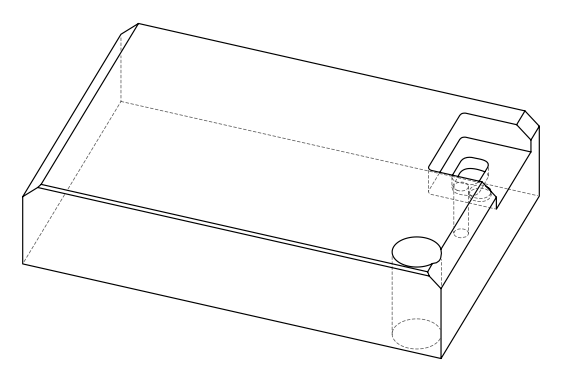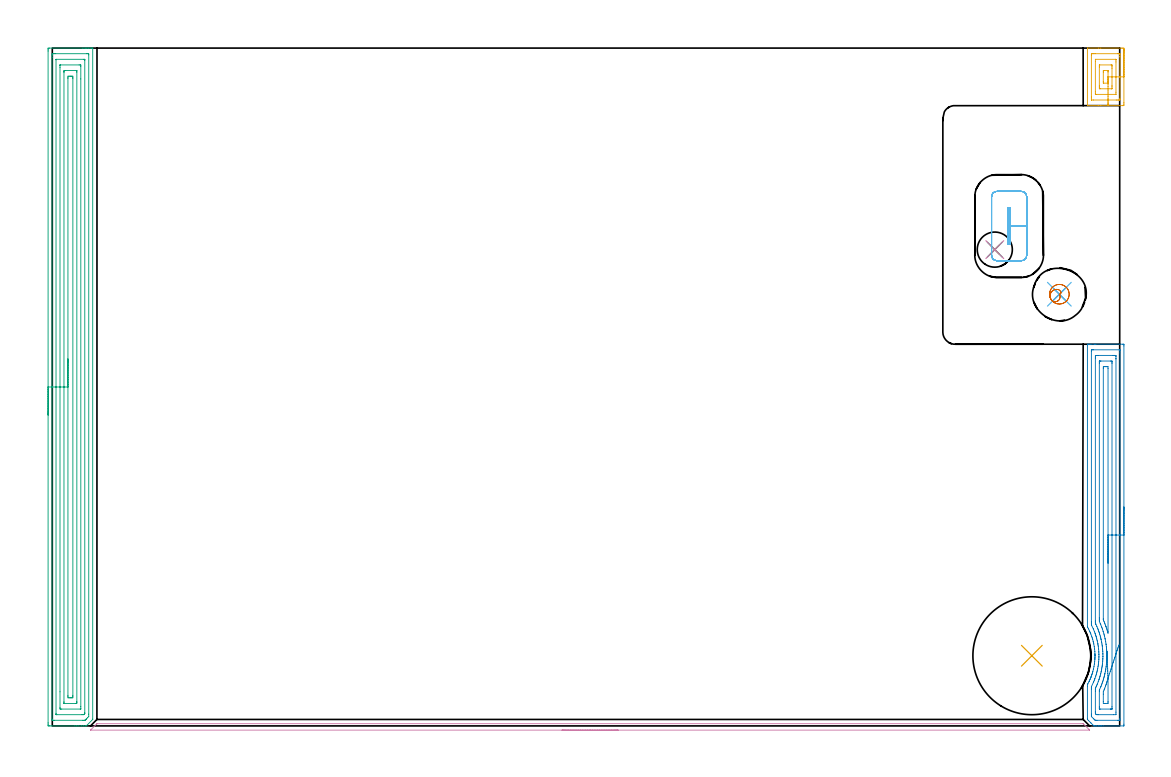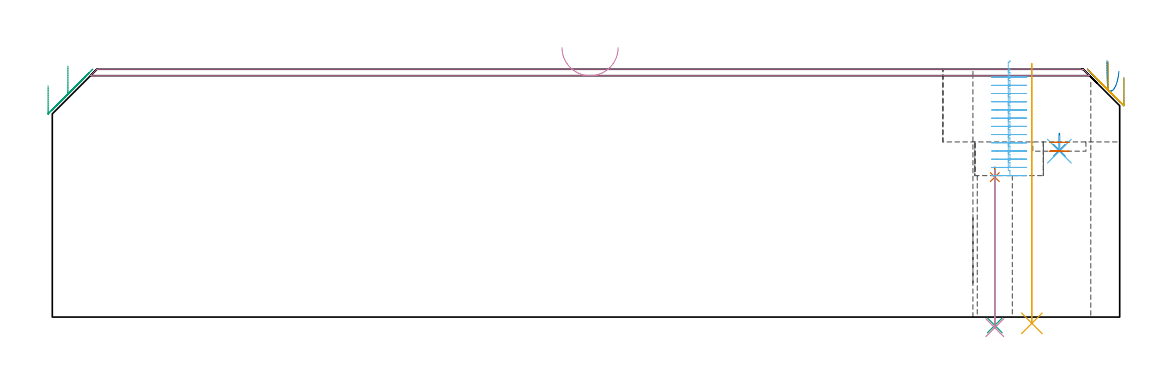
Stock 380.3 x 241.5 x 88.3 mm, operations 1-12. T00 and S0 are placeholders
(PLAN: 13 operations, 8 tool changes, 68.3 min)
(1 SPOT_DRILL | STEP1HOLE | NXT0321_9005460120000 | 0.04 min | 4177 mm3)
(2 SPOT_DRILL_1 | STEP1POCKET | NXT0321_9005460120000 | 0.05 min | 3104 mm3)
(3 DRILL_THROUGH_HOLE_INTO_CENTER | STEP1HOLE | NXT0301_051 | 0.23 min | 2537 mm3)
(4 DRILL_TO_ENLARGE_THROUGH_HOLE | STEP1HOLE | NXT0301_096 | 0.23 min | 4091 mm3)
(5 INDEXABLE_INSERT_DRILL_THROUGH_HOLE_FROM_SOLID | STEP1HOLE_1 | NXT0302_036 | 0.37 min | 122285 mm3)
(6 DRILL_BLIND_HOLE_INTO_CENTER | STEP1POCKET | NXT0301_128 | 0.03 min | 69 mm3)
(7 MILL_ROUGH_BLIND_HOLE_CONTOUR | STEP1POCKET | UGT0201_129 | Spiral | 0.29 min | 3159 mm3)
(8 AREA_MILL | FG_CHAMFER_SURFACE | UGT0205_001 | 5.71 min | 12028 mm3)
(9 AREA_MILL_1 | FG_CHAMFER_SURFACE_1 | UGT0205_001 | 11.87 min | 30525 mm3)
(10 AREA_MILL_2 | FG_CHAMFER_SURFACE_2 | UGT0205_001 | 2.99 min | 932 mm3)
(11 AREA_MILL_3 | FG_CHAMFER_SURFACE_3 | UGT0205_001 | 1.07 min | 2306 mm3)
(12 MILL_RECTANGULAR_POCKET | POCKET_RECTANGULAR_STRAIGHT | UGT0201_129 | Follow Part, ap 2.975, ae 75% | 3.93 min | 27192 mm3)
(13 MILL_SLOT | SLOT_PARTIAL_RECTANGULAR | NXT0201_009 | Follow Part, ap 2, ae 75% | 41.45 min | 110206 mm3)
(TOOL NXT0321_9005460120000 | NC Spot Drill, 142deg, 12mm, Carbide, Uncoated | D12 PA142 FL30 Z2)
(TOOL NXT0301_051 | Carbide Drill 8mm [860.1-0800-040A1-MM 2214] | D8 PA140 FL53 Z2)
(TOOL NXT0301_096 | Carbide Drill 12.5mm [860.1-1250-063A1-MM 2214] | D12.5 PA140 FL77 Z2)
(TOOL NXT0302_036 | Index. Insert Drill 42mm [880-D4200L50-05] | D42 PA176 FL210 Z2)
(TOOL NXT0301_128 | Carbide Drill 12mm [861.1-1200-036A1-GP GC34] | D12 PA150 FL37.4 Z2)
(TOOL UGT0201_129 | Carbide End Mill 11.9 | D11.9 FL15 Z4)
(TOOL UGT0205_001 | Chamfer Mill 20 x 3 x 45 deg. | D20 FL50 Z2)
(TOOL NXT0201_009 | ENDMILL 8mm [2P460-0800-NA 1630] | D8 FL26 Z6)
(OP 1 SPOT_DRILL)
G17 G21 G94 G90
T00 M6
G54
G17 G0 G90 X335.8 Y169.7 S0 M3
G43 Z98.3 H0
G94 G81 G98 Z49.862 F250. R53.4
G80
M5
M2
(OP 2 SPOT_DRILL_1)
G17 G21 G94 G90
T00 M6
G54
G17 G0 G90 X358.8 Y153.8 S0 M3
G43 Z98.3 H0
G94 G81 G98 Z59.4 F250. R65.4
G80
M5
M2
(OP 3 DRILL_THROUGH_HOLE_INTO_CENTER)
G17 G21 G94 G90
T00 M6
G54
G17 G0 G90 X335.8 Y169.7 S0 M3
G43 Z98.3 H1
G94 G73 G98 Z-2.956 F250. Q7.622 R52.4
G80
M5
M2
(OP 4 DRILL_TO_ENLARGE_THROUGH_HOLE)
G17 G21 G94 G90
T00 M6
G54
G17 G0 G90 X335.8 Y169.7 S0 M3
G43 Z98.3 H1
G94 G73 G98 Z-3.775 F250. Q10.835 R52.4
G80
M5
M2
(OP 5 INDEXABLE_INSERT_DRILL_THROUGH_HOLE_FROM_SOLID)
G17 G21 G94 G90
T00 M6
G54
G17 G0 G90 X349. Y25. S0 M3
G43 Z98.3 H1
G94 G81 G98 Z-2.233 F250. R90.3
G80
M5
M2
(OP 6 DRILL_BLIND_HOLE_INTO_CENTER)
G17 G21 G94 G90
T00 M6
G54
G17 G0 G90 X358.8 Y153.8 S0 M3
G43 Z98.3 H1
G94 G81 G98 Z59.1 F250. R64.4
G80
M5
M2
(OP 7 MILL_ROUGH_BLIND_HOLE_CONTOUR)
G17 G21 G94 G90
T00 M6
G54
G17 G0 G90 X358.8 Y153.8 S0 M3
G43 Z98.3 H0
Z62.25
G94 G3 X359.343 Y154.519 R0.565 F250.
X358.321 Y155.483 R1.372
X355.904 Y154.552 R2.339
X355.824 Y151.957 R2.349
X360.643 Y150.824 R3.5
X355.824 Y151.957 R-3.5
X358.233 Y151.391 R1.75
X358.8 Y153.8 R1.75
G0 Z59.1
G3 X359.343 Y154.519 R0.565
X358.321 Y155.483 R1.372
X355.904 Y154.552 R2.339
X355.824 Y151.957 R2.349
X360.643 Y150.824 R3.5
X355.824 Y151.957 R-3.5
X358.233 Y151.391 R1.75
X358.8 Y153.8 R1.75
G0 Z98.3
M5
M2
(OP 8 AREA_MILL)
G17 G21 G94 G90
T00 M6
G54
G17 G0 G90 X381.8 Y78. S1061 M3
G43 Z98.3 H0
Z85.3
G94 G1 Y77.962 Z84.428 F250.
Y77.848 Z83.564
Y77.659 Z82.712
Y77.397 Z81.88
Y77.063 Z81.074
Y76.66 Z80.3
Y76.192 Z79.564
Y75.66 Z78.872
Y75.071 Z78.229
Y74.428 Z77.64
Y73.736 Z77.109
Y73. Z76.64
Y72.226 Z76.237
Y71.42 Z75.903
Y70.588 Z75.641
Y69.736 Z75.452
Y68.872 Z75.338
Y68. Z75.3
Y0.608
X381.794 Y0.087 Z75.304
X381.792 Y0.01 Z75.306
X381.709 Y0. Z75.388
X374.424 Z82.67
X373.865 Z83.232
X373.549 Z83.548
X372.99 Z84.107
X372.673 Z84.422
X372.04 Z85.06
X371.555 Z85.544
X371.235 Y0.001 Z85.858
X371.098 Y0.01 Z85.994
X370.939 Y0.161 Z86.161
X370.046 Y1.054 Z87.054
X369.153 Y1.947 Z87.946
X368.853 Y2.249 Z88.244
X368.804 Y2.306 Z88.289
X368.8 Y2.393 Z88.3
Y13.997
X368.803 Y14.706 Z88.288
X368.902 Y14.889 Z88.193
X368.938 Y14.956 Z88.157
X369.389 Y15.848 Z87.709
X369.466 Y16.012 Z87.633
X369.565 Y16.228 Z87.53
X369.705 Y16.524 Z87.395
X369.805 Y16.739 Z87.294
X369.985 Y17.184 Z87.112
X370.046 Y17.34 Z87.054
X370.05 Y17.35 Z87.05
X370.131 Y17.567 Z86.963
X370.155 Y17.63 Z86.939
X370.232 Y17.852 Z86.862
X370.288 Y18.014 Z86.805
X370.338 Y18.152 Z86.76
X370.381 Y18.275 Z86.717
X370.467 Y18.522 Z86.631
X370.588 Y18.906 Z86.51
X370.677 Y19.185 Z86.422
X370.739 Y19.413 Z86.36
X370.956 Y20.305 Z86.14
X371.143 Y21.197 Z85.955
X371.284 Y22.088 Z85.81
X371.391 Y22.979 Z85.702
X371.439 Y23.57 Z85.657
X371.458 Y23.816 Z85.636
X371.462 Y23.871 Z85.633
X371.481 Y24.217 Z85.619
X371.486 Y24.317 Z85.614
X371.494 Y24.762 Z85.604
Y25.091 Z85.603
X371.495 Y25.123
X371.494 Y25.208 Z85.602
X371.486 Y25.44 Z85.605
X371.482 Y25.601 Z85.608
X371.481 Y25.654 Z85.609
X371.432 Y26.493 Z85.658
X371.43 Y26.545 Z85.662
X371.347 Y27.437 Z85.751
X371.223 Y28.328 Z85.873
X371.058 Y29.22 Z86.035
X371.031 Y29.338 Z86.062
X370.968 Y29.618 Z86.124
X370.922 Y29.837 Z86.178
X370.919 Y29.848 Z86.18
X370.87 Y30.064 Z86.227
X370.859 Y30.111 Z86.238
X370.678 Y30.815 Z86.422
X370.62 Y31.003 Z86.48
X370.488 Y31.403 Z86.612
X370.326 Y31.894 Z86.774
X369.995 Y32.786 Z87.103
X369.861 Y33.12 Z87.239
X369.785 Y33.305 Z87.314
X369.617 Y33.677 Z87.481
X369.17 Y34.597 Z87.929
X368.892 Y35.131 Z88.206
X368.836 Y35.235 Z88.261
X368.805 Y35.304 Z88.29
X368.8 Y35.419 Z88.3
Y135.839
X368.802 Y135.99 Z88.289
X368.931 Y135.997 Z88.161
X369.068 Y136. Z88.031
X369.413 Z87.687
X370.046 Z87.049
X371.238 Z85.858
X371.797 Z85.297
X381.43 Z75.668
X381.713 Y135.996 Z75.384
X381.792 Y135.99 Z75.305
X381.799 Y135.909 Z75.299
X381.8 Y135.392 Z75.3
Y68.
X380.386 Z76.714
Y2.565
X380.385 Y2.393 Z76.715
X380.38 Y2.033 Z76.72
X380.379 Y2.017 Z76.721
X380.362 Y2.01 Z76.738
X380.295 Y2.005 Z76.805
X380.192 Y2.002 Z76.908
X380.064 Y2. Z77.036
X379.678 Z77.422
X372.182 Z84.918
X371.797 Y2.003 Z85.303
X371.669 Y2.006 Z85.431
X371.568 Y2.01 Z85.532
X371.484 Y2.078 Z85.616
X371.159 Y2.393 Z85.941
X370.922 Y2.629 Z86.178
X370.27 Y3.286 Z86.83
X370.226 Y3.336 Z86.874
X370.221 Y3.377 Z86.879
X370.218 Y3.466 Z86.882
X370.216 Y3.646 Z86.884
X370.214 Y4.007 Z86.886
Y4.178
X370.215 Y13.104 Z86.885
X370.219 Y13.821 Z86.881
X370.221 Y13.997 Z86.879
X370.922 Y15.503 Z86.178
X371.007 Y15.695 Z86.093
X371.044 Y15.782 Z86.056
X371.261 Y16.329 Z85.839
X371.395 Y16.675 Z85.705
X371.459 Y16.847 Z85.641
X371.734 Y17.632 Z85.366
X371.797 Y17.829 Z85.303
X371.945 Y18.31 Z85.155
X371.988 Y18.46 Z85.112
X372.132 Y19.012 Z84.968
X372.216 Y19.353 Z84.884
X372.305 Y19.728 Z84.795
X372.418 Y20.245 Z84.682
X372.443 Y20.363 Z84.657
X372.461 Y20.461 Z84.639
X372.578 Y21.138 Z84.522
X372.673 Y21.694 Z84.427
X372.71 Y21.993 Z84.39
X372.714 Y22.03 Z84.386
X372.798 Y22.796 Z84.302
X372.81 Y22.923 Z84.29
X372.862 Y23.622 Z84.238
X372.873 Y23.816 Z84.227
X372.898 Y24.479 Z84.202
X372.902 Y24.708 Z84.198
X372.9 Y25.369 Z84.2
X372.895 Y25.601 Z84.205
X372.863 Y26.299 Z84.237
X372.85 Y26.493 Z84.25
X372.789 Y27.268 Z84.311
X372.777 Y27.386 Z84.323
X372.673 Y28.278 Z84.427
X372.599 Y28.757 Z84.501
X372.53 Y29.171 Z84.57
X372.516 Y29.251 Z84.584
X372.497 Y29.351 Z84.603
X372.348 Y30.064 Z84.752
X372.254 Y30.491 Z84.846
X372.14 Y30.957 Z84.96
X371.944 Y31.7 Z85.156
X371.898 Y31.849 Z85.202
X371.797 Y32.163 Z85.303
X371.655 Y32.596 Z85.445
X371.634 Y32.658 Z85.466
X371.604 Y32.742 Z85.496
X371.492 Y33.053 Z85.608
X371.27 Y33.634 Z85.83
X370.922 Y34.504 Z86.178
X370.912 Y34.527 Z86.188
X370.226 Y35.96 Z86.874
X370.219 Y36.135 Z86.881
X370.217 Y36.312 Z86.883
X370.214 Y37.033 Z86.886
Y37.205
Y133.435
X370.215 Y133.607 Z86.885
X370.22 Y133.967 Z86.88
X370.221 Y133.982 Z86.879
X370.238 Y133.99 Z86.862
X370.305 Y133.995 Z86.795
X370.408 Y133.998 Z86.692
X370.536 Y134. Z86.564
X370.922 Z86.178
X380.169 Y133.999 Z76.931
X380.327 Y133.996 Z76.773
X380.356 Y133.993 Z76.744
X380.379 Y133.988 Z76.721
X380.38 Y133.953 Z76.72
X380.384 Y133.78 Z76.716
X380.385 Y133.607 Z76.715
X380.386 Y132.886 Z76.714
Y68.
X378.972 Z78.128
X378.971 Y4.899 Z78.129
X378.966 Y4.178 Z78.134
X378.965 Y4.016 Z78.135
X378.803 Y4.01 Z78.297
X378.101 Y4.001 Z78.999
X372.673 Z84.427
X372.498 Y4.003 Z84.602
X372.149 Y4.01 Z84.951
X371.985 Y4.026 Z85.115
X371.932 Y4.075 Z85.168
X371.821 Y4.178 Z85.279
X371.644 Y4.367 Z85.456
X371.635 Y4.555 Z85.465
X371.631 Y4.899 Z85.469
X371.629 Y5.071 Z85.471
Y12.383
X371.633 Y13.104 Z85.467
X371.635 Y13.27 Z85.465
X371.647 Y13.42 Z85.453
X371.797 Y13.746 Z85.303
X371.912 Y13.997 Z85.188
X372.153 Y14.527 Z84.947
X372.308 Y14.889 Z84.792
X372.415 Y15.152 Z84.685
X372.665 Y15.782 Z84.435
X372.673 Y15.803 Z84.427
X372.896 Y16.448 Z84.204
X372.973 Y16.675 Z84.127
X373.115 Y17.117 Z83.985
X373.256 Y17.567 Z83.844
X373.323 Y17.798 Z83.777
X373.498 Y18.46 Z83.602
X373.509 Y18.501 Z83.591
X373.549 Y18.663 Z83.551
X373.677 Y19.222 Z83.423
X373.705 Y19.353 Z83.395
X373.827 Y19.962 Z83.273
X373.88 Y20.245 Z83.22
X373.961 Y20.718 Z83.139
X374.028 Y21.138 Z83.072
X374.077 Y21.492 Z83.023
X374.143 Y22.03 Z82.957
X374.171 Y22.288 Z82.929
X374.231 Y22.923 Z82.869
X374.246 Y23.105 Z82.854
X374.291 Y23.816 Z82.809
X374.297 Y23.945 Z82.803
X374.319 Y24.708 Z82.781
X374.32 Y24.814 Z82.78
X374.313 Y25.601 Z82.787
X374.31 Y25.717 Z82.79
X374.272 Y26.493 Z82.828
X374.262 Y26.659 Z82.838
X374.202 Y27.386 Z82.898
X374.178 Y27.637 Z82.922
X374.104 Y28.279 Z82.996
X374.057 Y28.653 Z83.043
X373.983 Y29.171 Z83.117
X373.887 Y29.719 Z83.213
X373.82 Y30.064 Z83.28
X373.663 Y30.84 Z83.437
X373.637 Y30.957 Z83.463
X373.549 Y31.336 Z83.551
X373.417 Y31.849 Z83.683
X373.368 Y32.033 Z83.732
X373.16 Y32.742 Z83.94
X372.971 Y33.331 Z84.129
X372.865 Y33.634 Z84.235
X372.673 Y34.174 Z84.427
X372.54 Y34.527 Z84.56
X372.454 Y34.751 Z84.646
X372.173 Y35.42 Z84.927
X371.797 Y36.249 Z85.303
X371.777 Y36.292 Z85.323
X371.741 Y36.37 Z85.359
X371.66 Y36.557 Z85.44
X371.635 Y36.622 Z85.465
X371.634 Y36.665 Z85.466
X371.631 Y36.845 Z85.469
X371.629 Y37.205 Z85.471
X371.628 Y37.377 Z85.472
X371.629 Y131.101 Z85.471
X371.634 Y131.822 Z85.466
X371.635 Y131.987 Z85.465
X371.797 Y131.99 Z85.303
X372.499 Y131.999 Z84.601
X377.927 Y132. Z79.173
X378.63 Y131.998 Z78.47
X378.803 Y131.992 Z78.297
X378.965 Y131.984 Z78.135
X378.968 Y131.822 Z78.132
X378.97 Y131.651 Z78.13
X378.971 Y130.929 Z78.129
Y130.757
X378.972 Y68. Z78.128
X377.557 Z79.543
Y6.856
X377.556 Y6.341 Z79.544
X377.554 Y6.168 Z79.546
X377.55 Y6.033 Z79.55
X377.545 Y6.009 Z79.555
X377.523 Y6.006 Z79.577
X377.471 Y6.004 Z79.629
X377.051 Y6. Z80.049
X377.015 Z80.085
X373.512 Z83.588
X373.133 Y6.01 Z83.967
X373.049 Y6.014 Z84.051
X373.046 Y6.072 Z84.054
X373.045 Y6.132 Z84.055
X373.043 Y6.479 Z84.057
Y6.856
X373.044 Y12.212 Z84.056
X373.047 Y12.723 Z84.053
X373.05 Y12.772 Z84.05
X373.062 Y12.807 Z84.038
X373.095 Y12.888 Z84.005
X373.549 Y13.913 Z83.551
X373.573 Y13.972 Z83.527
X373.583 Y13.997 Z83.517
X373.82 Y14.613 Z83.28
X373.924 Y14.889 Z83.176
X374.058 Y15.263 Z83.042
X374.24 Y15.782 Z82.86
X374.287 Y15.922 Z82.813
X374.424 Y16.339 Z82.676
X374.503 Y16.594 Z82.597
X374.527 Y16.675 Z82.573
X374.697 Y17.29 Z82.403
X374.77 Y17.567 Z82.33
X374.877 Y17.998 Z82.223
X374.987 Y18.46 Z82.113
X375.045 Y18.72 Z82.055
X375.179 Y19.353 Z81.921
X375.199 Y19.455 Z81.901
X375.3 Y20.008 Z81.8
X375.335 Y20.21 Z81.765
X375.341 Y20.245 Z81.759
X375.451 Y20.984 Z81.649
X375.471 Y21.138 Z81.629
X375.547 Y21.778 Z81.553
X375.574 Y22.03 Z81.526
X375.626 Y22.591 Z81.474
X375.652 Y22.923 Z81.448
X375.685 Y23.423 Z81.415
X375.705 Y23.816 Z81.395
X375.721 Y24.279 Z81.379
X375.73 Y24.708 Z81.37
Y25.163
X375.724 Y25.601 Z81.376
X375.708 Y26.078 Z81.392
X375.686 Y26.493 Z81.414
X375.654 Y27.026 Z81.446
X375.625 Y27.386 Z81.475
X375.568 Y28.005 Z81.532
X375.538 Y28.279 Z81.562
X375.449 Y29.019 Z81.651
X375.427 Y29.171 Z81.673
X375.3 Y30.001 Z81.8
X375.289 Y30.064 Z81.811
X375.286 Y30.078 Z81.814
X375.111 Y30.957 Z81.989
X375.06 Y31.201 Z82.04
X374.912 Y31.849 Z82.188
X374.785 Y32.374 Z82.315
X374.686 Y32.742 Z82.414
X374.438 Y33.621 Z82.662
X374.433 Y33.634 Z82.667
X374.424 Y33.662 Z82.676
X374.13 Y34.527 Z82.97
X373.964 Y34.996 Z83.136
X373.802 Y35.42 Z83.298
X373.549 Y36.068 Z83.551
X373.449 Y36.312 Z83.651
X373.375 Y36.49 Z83.725
X373.053 Y37.205 Z84.047
X373.046 Y37.717 Z84.054
X373.044 Y38.097 Z84.056
X373.043 Y38.613 Z84.057
Y129.144
X373.044 Y129.659 Z84.056
X373.046 Y129.832 Z84.054
X373.05 Y129.967 Z84.05
X373.055 Y129.991 Z84.045
X373.077 Y129.993 Z84.023
X373.129 Y129.996 Z83.971
X373.549 Y130. Z83.551
X373.585 Z83.515
X377.088 Z80.012
X377.467 Y129.99 Z79.633
X377.551 Y129.986 Z79.549
X377.554 Y129.928 Z79.546
X377.555 Y129.868 Z79.545
X377.557 Y129.521 Z79.543
Y129.144
Y68.
X376.143 Z80.957
Y33.634
X376.136 Y33.032 Z80.964
X375.872 Y33.943 Z81.228
X375.693 Y34.527 Z81.407
X375.616 Y34.769 Z81.484
X375.456 Y35.261 Z81.644
X375.4 Y35.42 Z81.7
X375.3 Y35.7 Z81.8
X375.069 Y36.312 Z82.031
X374.921 Y36.698 Z82.179
X374.714 Y37.205 Z82.386
X374.471 Y37.794 Z82.629
X374.464 Y37.851 Z82.636
X374.458 Y38.063 Z82.642
X374.457 Y38.097 Z82.643
Y127.359
X374.464 Y127.788 Z82.636
X374.468 Y127.99 Z82.632
X374.675 Y127.996 Z82.425
X375.3 Y127.999 Z81.8
X375.548 Z81.552
X376.026 Y127.99 Z81.074
X376.136 Y127.986 Z80.964
X376.143 Y127.359 Z80.957
Y68.
Y67.128 Z80.995
Y66.264 Z81.109
Y65.412 Z81.298
Y64.58 Z81.56
Y63.774 Z81.894
Y63. Z82.297
Y62.264 Z82.765
Y61.572 Z83.296
Y60.929 Z83.886
Y60.34 Z84.529
Y59.808 Z85.221
Y59.34 Z85.957
Y58.937 Z86.731
Y58.603 Z87.537
Y58.341 Z88.369
Y58.152 Z89.22
Y58.038 Z90.085
Y58. Z90.957
G0 X375.76 Y26.585 Z91.348
G1 Y26.581 Z90.476
X375.763 Y26.501 Z89.607
X375.769 Y26.346 Z88.748
X375.778 Y26.116 Z87.907
X375.79 Y25.814 Z87.088
X375.804 Y25.442 Z86.299
X375.822 Y25.003 Z85.546
X375.841 Y24.5 Z84.833
X375.863 Y23.936 Z84.168
X375.888 Y23.317 Z83.554
X375.914 Y22.647 Z82.996
X375.942 Y21.931 Z82.499
X375.972 Y21.174 Z82.066
X376.003 Y20.382 Z81.701
X376.035 Y19.562 Z81.406
X376.068 Y18.718 Z81.184
X376.101 Y17.859 Z81.037
X376.135 Y16.991 Z80.965
X376.143 Y16.675 Z80.957
Y8.641
X376.136 Y8.212 Z80.964
X376.132 Y8.01 Z80.968
X375.925 Y8.004 Z81.175
X375.3 Y8.001 Z81.8
X375.052 Z82.048
X374.574 Y8.01 Z82.526
X374.464 Y8.014 Z82.636
X374.457 Y8.641 Z82.643
Y11.319
X374.463 Y12.173 Z82.637
X374.477 Y12.212 Z82.623
X374.721 Y12.802 Z82.379
X374.845 Y13.104 Z82.255
X374.976 Y13.435 Z82.124
X375.194 Y13.997 Z81.906
X375.223 Y14.076 Z81.877
X375.3 Y14.292 Z81.8
X375.453 Y14.733 Z81.647
X375.507 Y14.889 Z81.593
X375.544 Y15. Z81.556
X375.674 Y15.401 Z81.426
X375.795 Y15.782 Z81.305
X375.833 Y15.907 Z81.267
X375.883 Y16.08 Z81.217
X376.077 Y16.776 Z81.023
X376.132 Y16.982 Z80.968
X376.135 Y16.991 Z80.965
X376.398 Y17.792 Z80.742
X376.665 Y18.609 Z80.594
X376.935 Y19.436 Z80.521
X377.207 Y20.265 Z80.525
X377.477 Y21.09 Z80.604
X377.744 Y21.906 Z80.759
X378.006 Y22.706 Z80.988
X378.26 Y23.484 Z81.29
X378.506 Y24.234 Z81.662
X378.74 Y24.951 Z82.101
X378.962 Y25.628 Z82.604
X379.169 Y26.261 Z83.167
X379.36 Y26.845 Z83.786
X379.534 Y27.376 Z84.457
X379.688 Y27.849 Z85.174
X379.823 Y28.26 Z85.931
X379.937 Y28.608 Z86.723
X380.029 Y28.888 Z87.544
G0 Z98.3
M5
M2
(OP 9 AREA_MILL_1)
G17 G21 G94 G90
T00 M6
G54
G17 G0 G90 X-1.5 Y110.75 S1061 M3
G43 Z98.3 H0
Z82.4
G94 G1 Y110.788 Z81.528 F250.
Y110.902 Z80.664
Y111.091 Z79.812
Y111.353 Z78.98
Y111.687 Z78.174
Y112.09 Z77.4
Y112.558 Z76.664
Y113.09 Z75.972
Y113.679 Z75.329
Y114.322 Z74.74
Y115.014 Z74.208
Y115.75 Z73.74
Y116.524 Z73.337
Y117.33 Z73.003
Y118.162 Z72.741
Y119.013 Z72.552
Y119.878 Z72.438
Y120.75 Z72.4
Y240.452
X-1.499 Y240.884 Z72.401
X-1.495 Y241.34 Z72.403
X-1.492 Y241.49 Z72.406
X-1.045 Y241.5 Z72.853
X10.692 Z84.587
X11.299 Z85.194
X11.847 Z85.744
X12.181 Z86.077
X12.729 Z86.625
X13.063 Z86.958
X13.731 Z87.63
X14.055 Z87.955
X14.395 Y241.494 Z88.286
X14.397 Y241.492 Z88.288
X14.4 Y241.331 Z88.3
Y2.402
X14.394 Y2.303 Z88.292
X14.393 Y2.292 Z88.291
X12.27 Y0.169 Z86.168
X12.181 Y0.082 Z86.079
X12.106 Y0.01 Z86.003
X11.847 Y0. Z85.747
X11.086 Z84.985
X10.418 Z84.313
X9.202 Z83.099
X8.654 Z82.549
X8.046 Z81.942
X-0.437 Z73.46
X-1.045 Y0.002 Z72.853
X-1.259 Y0.004 Z72.639
X-1.492 Y0.009 Z72.406
X-1.495 Y0.159 Z72.403
X-1.499 Y0.616 Z72.401
X-1.5 Y1.077 Z72.4
Y120.75
X-0.086 Z73.814
Y238.205
X-0.084 Y239.018 Z73.816
X-0.082 Y239.098 Z73.818
X-0.068 Y239.49 Z73.832
X0.324 Y239.497 Z74.224
X0.719 Y239.499 Z74.619
X1.204 Y239.5 Z75.104
X12.181 Y239.499 Z86.081
X12.669 Y239.497 Z86.569
X12.884 Y239.49 Z86.784
X12.979 Y239.469 Z86.879
X12.984 Y239.177 Z86.884
X12.985 Y239.098 Z86.885
Y4.189
X12.98 Y3.379 Z86.88
X12.978 Y3.34 Z86.878
X12.94 Y3.295 Z86.84
X12.56 Y2.911 Z86.46
X12.181 Y2.531 Z86.081
X12.117 Y2.467 Z86.017
X12.052 Y2.402 Z85.952
X11.668 Y2.029 Z85.568
X11.645 Y2.01 Z85.545
X11.597 Y2.006 Z85.497
X11.498 Y2.003 Z85.398
X11.299 Y2.001 Z85.199
X10.815 Y2. Z84.715
X0.719 Y2.001 Z74.619
X0.231 Y2.003 Z74.131
X0.016 Y2.01 Z73.916
X-0.079 Y2.031 Z73.821
X-0.084 Y2.323 Z73.816
X-0.085 Y2.402 Z73.815
X-0.086 Y120.75 Z73.814
X1.328 Z75.228
X1.329 Y237.311 Z75.229
X1.331 Y237.449 Z75.231
X1.333 Y237.482 Z75.233
X1.335 Y237.49 Z75.235
X1.353 Y237.493 Z75.253
X1.416 Y237.499 Z75.316
X11.113 Y237.5 Z85.013
X11.299 Y237.499 Z85.199
X11.486 Y237.497 Z85.386
X11.538 Y237.494 Z85.438
X11.565 Y237.49 Z85.465
X11.567 Y237.475 Z85.467
X11.57 Y237.403 Z85.47
X11.571 Y237.311 Z85.471
Y237.036
Y4.806
X11.569 Y4.497 Z85.469
X11.567 Y4.421 Z85.467
X11.565 Y4.386 Z85.465
X11.545 Y4.356 Z85.445
X11.388 Y4.189 Z85.288
X11.344 Y4.144 Z85.244
X11.299 Y4.102 Z85.199
X11.209 Y4.02 Z85.109
X11.125 Y4.01 Z85.025
X10.952 Y4.006 Z84.852
X10.603 Y4.001 Z84.503
X1.6 Z75.5
X1.414 Y4.003 Z75.314
X1.362 Y4.006 Z75.262
X1.335 Y4.01 Z75.235
X1.333 Y4.025 Z75.233
X1.33 Y4.097 Z75.23
X1.329 Y4.189 Z75.229
X1.328 Y4.464 Z75.228
Y120.75
X2.743 Z76.643
Y234.632
X2.746 Y235.258 Z76.646
X2.75 Y235.469 Z76.65
X2.754 Y235.491 Z76.654
X2.775 Y235.494 Z76.675
X2.828 Y235.497 Z76.728
X2.935 Y235.499 Z76.835
X9.561 Y235.5 Z83.461
X9.968 Y235.49 Z83.868
X10.15 Y235.477 Z84.05
X10.152 Y235.372 Z84.052
X10.156 Y234.897 Z84.056
X10.157 Y230.509 Z84.057
Y6.868
X10.154 Y6.242 Z84.054
X10.15 Y6.031 Z84.05
X10.146 Y6.009 Z84.046
X10.125 Y6.006 Z84.025
X10.072 Y6.003 Z83.972
X9.964 Y6.001 Z83.864
X3.339 Y6. Z77.239
X2.932 Y6.01 Z76.832
X2.75 Y6.023 Z76.65
X2.748 Y6.128 Z76.648
X2.744 Y6.603 Z76.644
X2.743 Y12.157 Z76.643
Y120.75
X4.157 Z78.057
Y232.935
X4.158 Y233.025 Z78.058
X4.162 Y233.205 Z78.062
X4.172 Y233.49 Z78.072
X4.246 Y233.493 Z78.146
X4.482 Y233.499 Z78.382
X8.654 Y233.5 Z82.554
X8.697 Y233.498 Z82.597
X8.72 Y233.495 Z82.62
X8.729 Y233.491 Z82.629
X8.736 Y233.473 Z82.636
X8.741 Y233.115 Z82.641
X8.743 Y232.935 Z82.643
Y8.565
X8.742 Y8.475 Z82.642
X8.738 Y8.295 Z82.638
X8.728 Y8.01 Z82.628
X8.654 Y8.006 Z82.554
X8.417 Y8.001 Z82.317
X4.246 Y8. Z78.146
X4.203 Y8.001 Z78.103
X4.18 Y8.005 Z78.08
X4.171 Y8.008 Z78.071
X4.164 Y8.027 Z78.064
X4.159 Y8.385 Z78.059
X4.157 Y8.564 Z78.057
Y120.75
X5.571 Z79.471
X5.572 Y230.609 Z79.472
X5.575 Y231.059 Z79.475
X5.581 Y231.493 Z79.481
X6.009 Y231.497 Z79.909
X6.456 Y231.499 Z80.356
X6.891 Y231.496 Z80.791
X7.319 Y231.49 Z81.219
X7.325 Y231.059 Z81.225
X7.328 Y230.616 Z81.228
Y10.891
X7.325 Y10.441 Z81.225
X7.319 Y10.007 Z81.219
X6.891 Y10.003 Z80.791
X6.444 Y10.001 Z80.344
X6.009 Y10.004 Z79.909
X5.581 Y10.01 Z79.481
X5.575 Y10.441 Z79.475
X5.572 Y10.884 Z79.472
X5.571 Y120.75 Z79.471
Y121.622 Z79.509
Y122.486 Z79.623
Y123.338 Z79.812
Y124.17 Z80.074
Y124.976 Z80.408
Y125.75 Z80.811
Y126.486 Z81.28
Y127.178 Z81.811
Y127.821 Z82.4
Y128.41 Z83.043
Y128.941 Z83.735
Y129.41 Z84.471
Y129.813 Z85.245
Y130.147 Z86.051
Y130.409 Z86.883
Y130.598 Z87.735
Y130.712 Z88.6
Y130.75 Z89.471
G0 Z98.3
M5
M2
(OP 10 AREA_MILL_2)
G17 G21 G94 G90
T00 M6
G54
G17 G0 G90 X201.6 Y-1.5 S1061 M3
G43 Z98.3 H0
Z96.
G94 G1 X201.562 Z95.128 F250.
X201.448 Z94.264
X201.259 Z93.412
X200.997 Z92.58
X200.663 Z91.774
X200.26 Z91.
X199.791 Z90.264
X199.26 Z89.572
X198.671 Z88.929
X198.028 Z88.34
X197.336 Z87.808
X196.6 Z87.34
X195.826 Z86.937
X195.02 Z86.603
X194.188 Z86.341
X193.336 Z86.152
X192.472 Z86.038
X191.6 Z86.
X13.696 Y-1.499 Z85.999
X13.633 Y-1.496 Z86.003
X13.618 Y-1.493 Z86.004
X13.663 Y-1.436 Z86.062
X15.716 Y0.616 Z88.115
X15.862 Y0.76 Z88.255
X15.905 Y0.796 Z88.289
X16.009 Y0.8 Z88.3
X367.191
X367.295 Y0.796 Z88.289
X367.339 Y0.76 Z88.255
X367.485 Y0.615 Z88.115
X369.425 Y-1.324 Z86.173
X369.536 Y-1.435 Z86.062
X369.582 Y-1.493 Z86.004
X369.567 Y-1.496 Z86.003
X369.504 Y-1.499 Z85.999
X191.6 Y-1.5 Z86.
X190.728 Z86.038
X189.863 Z86.152
X189.012 Z86.341
X188.18 Z86.603
X187.374 Z86.937
X186.6 Z87.34
X185.864 Z87.808
X185.172 Z88.34
X184.529 Z88.929
X183.94 Z89.572
X183.408 Z90.264
X182.94 Z91.
X182.537 Z91.774
X182.203 Z92.58
X181.941 Z93.412
X181.752 Z94.264
X181.638 Z95.128
X181.6 Z96.
G0 Z98.3
M5
M2
(OP 11 AREA_MILL_3)
G17 G21 G94 G90
T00 M6
G54
G17 G0 G90 X381.8 Y241.25 S1061 M3
G43 Z98.3 H0
Z85.3
G94 G1 Y241.212 Z84.429 F250.
Y241.098 Z83.564
Y240.909 Z82.712
Y240.647 Z81.88
Y240.313 Z81.074
Y239.91 Z80.3
Y239.441 Z79.564
Y238.91 Z78.872
Y238.321 Z78.229
Y237.678 Z77.64
Y236.986 Z77.109
Y236.25 Z76.64
Y235.476 Z76.237
Y234.67 Z75.903
Y233.838 Z75.641
Y232.986 Z75.452
Y232.122 Z75.338
Y231.25 Z75.3
Y222.02
X381.798 Y221.509 Z75.302
X381.791 Y221.01 Z75.305
X381.43 Y221. Z75.666
X373.549 Z83.545
X372.804 Z84.295
X372.673 Z84.425
X368.892 Z88.206
X368.804 Y221.01 Z88.29
X368.8 Y221.066 Z88.3
Y241.434
X368.804 Y241.49 Z88.291
X368.91 Y241.5 Z88.188
X372.804 Z84.295
X373.549 Z83.545
X381.057 Z76.039
X381.43 Y241.497 Z75.666
X381.791 Y241.49 Z75.305
X381.798 Y240.991 Z75.302
X381.8 Y240.617 Z75.3
Y231.25
X380.386 Z76.714
X380.385 Y223.45 Z76.715
X380.384 Y223.28 Z76.716
X380.381 Y223.101 Z76.719
X380.379 Y223.021 Z76.721
X380.232 Y223.01 Z76.868
X379.953 Y223.002 Z77.147
X379.678 Y223.001 Z77.422
X379.079 Y223. Z78.021
X370.922 Z86.178
X370.321 Y223.002 Z86.779
X370.251 Y223.008 Z86.849
X370.221 Y223.011 Z86.879
X370.218 Y223.106 Z86.882
X370.216 Y223.28 Z86.884
X370.214 Y223.995 Z86.886
Y224.166
X370.215 Y239.049 Z86.885
X370.216 Y239.22 Z86.884
X370.219 Y239.399 Z86.881
X370.221 Y239.479 Z86.879
X370.368 Y239.49 Z86.732
X370.647 Y239.498 Z86.453
X370.922 Y239.499 Z86.178
X371.521 Y239.5 Z85.579
X379.678 Y239.499 Z77.422
X379.953 Y239.498 Z77.147
X380.232 Y239.49 Z76.868
X380.379 Y239.479 Z76.721
X380.381 Y239.398 Z76.719
X380.383 Y239.22 Z76.717
X380.386 Y238.505 Z76.714
Y238.334
Y231.25
X378.972 Z78.128
X378.971 Y225.766 Z78.129
X378.966 Y225.051 Z78.134
X378.965 Y225.018 Z78.135
X378.903 Y225.007 Z78.197
X378.852 Y225.001 Z78.248
X371.797 Z85.303
X371.747 Y225.003 Z85.353
X371.648 Y225.01 Z85.452
X371.634 Y225.019 Z85.466
X371.632 Y225.028 Z85.468
X371.63 Y225.051 Z85.47
X371.629 Y225.222 Z85.471
X371.628 Y225.937 Z85.472
X371.629 Y236.734 Z85.471
X371.634 Y237.449 Z85.466
X371.635 Y237.482 Z85.465
X371.697 Y237.493 Z85.403
X371.748 Y237.499 Z85.352
X378.803 Z78.297
X378.853 Y237.497 Z78.247
X378.953 Y237.49 Z78.147
X378.966 Y237.481 Z78.134
X378.968 Y237.472 Z78.132
X378.97 Y237.449 Z78.13
X378.971 Y237.278 Z78.129
X378.972 Y236.563 Z78.128
Y231.25
X377.557 Z79.543
Y228.082
Y227.708
X377.554 Y227.199 Z79.546
X377.55 Y227.027 Z79.55
X377.548 Y227.009 Z79.552
X377.532 Y227.007 Z79.568
X377.489 Y227.003 Z79.611
X377.401 Y227.001 Z79.699
X373.372 Z83.728
X373.161 Y227.006 Z83.939
X373.06 Y227.01 Z84.04
X373.05 Y227.062 Z84.05
X373.046 Y227.331 Z84.054
X373.044 Y227.708 Z84.056
X373.043 Y228.219 Z84.057
Y234.792
X373.046 Y235.301 Z84.054
X373.05 Y235.473 Z84.05
X373.052 Y235.491 Z84.048
X373.068 Y235.493 Z84.032
X373.111 Y235.497 Z83.989
X373.199 Y235.499 Z83.901
X377.228 Z79.872
X377.439 Y235.494 Z79.661
X377.54 Y235.49 Z79.56
X377.55 Y235.438 Z79.55
X377.554 Y235.169 Z79.546
X377.556 Y234.792 Z79.544
X377.557 Y234.281 Z79.543
Y231.25
X376.143 Z80.957
Y229.512
Y229.479
X376.137 Y229.053 Z80.963
X376.135 Y229.01 Z80.965
X376.057 Y229.005 Z81.043
X375.931 Y229.001 Z81.169
X374.588 Z82.512
X374.539 Y229.003 Z82.561
X374.489 Y229.01 Z82.611
X374.464 Y229.02 Z82.636
X374.462 Y229.061 Z82.638
X374.457 Y229.446 Z82.643
Y229.479
Y232.988
Y233.021
X374.463 Y233.447 Z82.637
X374.465 Y233.49 Z82.635
X374.543 Y233.495 Z82.557
X374.669 Y233.499 Z82.431
X376.012 Z81.088
X376.061 Y233.497 Z81.039
X376.111 Y233.49 Z80.989
X376.136 Y233.48 Z80.964
X376.138 Y233.439 Z80.962
X376.143 Y233.054 Z80.957
Y233.021
Y231.25
Y230.378 Z80.995
Y229.513 Z81.109
Y228.662 Z81.298
Y227.83 Z81.56
Y227.024 Z81.894
Y226.25 Z82.297
Y225.514 Z82.765
Y224.822 Z83.296
Y224.179 Z83.886
Y223.59 Z84.529
Y223.058 Z85.221
Y222.59 Z85.957
Y222.187 Z86.731
Y221.853 Z87.537
Y221.591 Z88.369
Y221.402 Z89.22
Y221.288 Z90.085
Y221.25 Z90.957
G0 Z98.3
M5
M2
(OP 12 MILL_RECTANGULAR_POCKET)
G17 G21 G94 G90
T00 M6
G54
G17 G0 G90 X341.2 Y182.792 S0 M3
G43 Z98.409 H0
Z91.409
G94 G1 Y184.5 Z90.951 F250.
X340.6 Z90.791
Y171.7 Z87.361
X341.2 Z87.2
Y178.1 Z85.485
Y184.5 F500.
X340.6
Y171.7
X341.2
Y178.1
X347.15
Y188.5
G3 X345.2 Y190.45 R1.95
G1 X336.6
G3 X334.65 Y188.5 R1.95
G1 Y167.7
G3 X336.6 Y165.75 R1.95
G1 X345.2
G3 X347.15 Y167.7 R1.95
G1 Y178.1
Y179.1
G0 X341.2 Y182.792 Z88.485
G1 Y184.5 Z88.028 F250.
X340.6 Z87.867
Y171.7 Z84.437
X341.2 Z84.276
Y178.1 Z82.561
Y184.5 F500.
X340.6
Y171.7
X341.2
Y178.1
X347.15
Y188.5
G3 X345.2 Y190.45 R1.95
G1 X336.6
G3 X334.65 Y188.5 R1.95
G1 Y167.7
G3 X336.6 Y165.75 R1.95
G1 X345.2
G3 X347.15 Y167.7 R1.95
G1 Y178.1
Y179.1
G0 X341.2 Y182.792 Z85.561
G1 Y184.5 Z85.104 F250.
X340.6 Z84.943
Y171.7 Z81.513
X341.2 Z81.353
Y178.1 Z79.638
Y184.5 F500.
X340.6
Y171.7
X341.2
Y178.1
X347.15
Y188.5
G3 X345.2 Y190.45 R1.95
G1 X336.6
G3 X334.65 Y188.5 R1.95
G1 Y167.7
G3 X336.6 Y165.75 R1.95
G1 X345.2
G3 X347.15 Y167.7 R1.95
G1 Y178.1
Y179.1
G0 X341.2 Y182.792 Z82.638
G1 Y184.5 Z82.18 F250.
X340.6 Z82.019
Y171.7 Z78.59
X341.2 Z78.429
Y178.1 Z76.714
Y184.5 F500.
X340.6
Y171.7
X341.2
Y178.1
X347.15
Y188.5
G3 X345.2 Y190.45 R1.95
G1 X336.6
G3 X334.65 Y188.5 R1.95
G1 Y167.7
G3 X336.6 Y165.75 R1.95
G1 X345.2
G3 X347.15 Y167.7 R1.95
G1 Y178.1
Y179.1
G0 X341.2 Y182.792 Z79.714
G1 Y184.5 Z79.256 F250.
X340.6 Z79.096
Y171.7 Z75.666
X341.2 Z75.505
Y178.1 Z73.79
Y184.5 F500.
X340.6
Y171.7
X341.2
Y178.1
X347.15
Y188.5
G3 X345.2 Y190.45 R1.95
G1 X336.6
G3 X334.65 Y188.5 R1.95
G1 Y167.7
G3 X336.6 Y165.75 R1.95
G1 X345.2
G3 X347.15 Y167.7 R1.95
G1 Y178.1
Y179.1
G0 X341.2 Y182.792 Z76.79
G1 Y184.5 Z76.333 F250.
X340.6 Z76.172
Y171.7 Z72.742
X341.2 Z72.581
Y178.1 Z70.866
Y184.5 F500.
X340.6
Y171.7
X341.2
Y178.1
X347.15
Y188.5
G3 X345.2 Y190.45 R1.95
G1 X336.6
G3 X334.65 Y188.5 R1.95
G1 Y167.7
G3 X336.6 Y165.75 R1.95
G1 X345.2
G3 X347.15 Y167.7 R1.95
G1 Y178.1
Y179.1
G0 X341.2 Y182.792 Z73.866
G1 Y184.5 Z73.409 F250.
X340.6 Z73.248
Y171.7 Z69.818
X341.2 Z69.658
Y178.1 Z67.943
Y184.5 F500.
X340.6
Y171.7
X341.2
Y178.1
X347.15
Y188.5
G3 X345.2 Y190.45 R1.95
G1 X336.6
G3 X334.65 Y188.5 R1.95
G1 Y167.7
G3 X336.6 Y165.75 R1.95
G1 X345.2
G3 X347.15 Y167.7 R1.95
G1 Y178.1
Y179.1
G0 X341.2 Y182.792 Z70.943
G1 Y184.5 Z70.485 F250.
X340.6 Z70.324
Y171.7 Z66.895
X341.2 Z66.734
Y178.1 Z65.019
Y184.5 F500.
X340.6
Y171.7
X341.2
Y178.1
X347.15
Y188.5
G3 X345.2 Y190.45 R1.95
G1 X336.6
G3 X334.65 Y188.5 R1.95
G1 Y167.7
G3 X336.6 Y165.75 R1.95
G1 X345.2
G3 X347.15 Y167.7 R1.95
G1 Y178.1
Y179.1
G0 X341.2 Y182.792 Z68.019
G1 Y184.5 Z67.561 F250.
X340.6 Z67.4
Y171.7 Z63.971
X341.2 Z63.81
Y178.1 Z62.095
Y184.5 F500.
X340.6
Y171.7
X341.2
Y178.1
X347.15
Y188.5
G3 X345.2 Y190.45 R1.95
G1 X336.6
G3 X334.65 Y188.5 R1.95
G1 Y167.7
G3 X336.6 Y165.75 R1.95
G1 X345.2
G3 X347.15 Y167.7 R1.95
G1 Y178.1
Y179.1
G0 X341.2 Y182.792 Z65.095
G1 Y184.5 Z64.637 F250.
X340.6 Z64.477
Y171.7 Z61.047
X341.2 Z60.886
Y178.1 Z59.171
Y184.5 F500.
X340.6
Y171.7
X341.2
Y178.1
X347.15
Y188.5
G3 X345.2 Y190.45 R1.95
G1 X336.6
G3 X334.65 Y188.5 R1.95
G1 Y167.7
G3 X336.6 Y165.75 R1.95
G1 X345.2
G3 X347.15 Y167.7 R1.95
G1 Y178.1
Y179.1
G0 X341.2 Y182.792 Z62.171
G1 Y184.5 Z61.714 F250.
X340.6 Z61.553
Y171.7 Z58.123
X341.2 Z57.962
Y178.1 Z56.248
Y184.5 F500.
X340.6
Y171.7
X341.2
Y178.1
X347.15
Y188.5
G3 X345.2 Y190.45 R1.95
G1 X336.6
G3 X334.65 Y188.5 R1.95
G1 Y167.7
G3 X336.6 Y165.75 R1.95
G1 X345.2
G3 X347.15 Y167.7 R1.95
G1 Y178.1
Y179.1
G0 X341.2 Y182.792 Z59.248
G1 Y184.5 Z58.79 F250.
X340.6 Z58.629
Y171.7 Z55.199
X341.2 Z55.039
Y178.1 Z53.324
Y184.5 F500.
X340.6
Y171.7
X341.2
Y178.1
X347.15
Y188.5
G3 X345.2 Y190.45 R1.95
G1 X336.6
G3 X334.65 Y188.5 R1.95
G1 Y167.7
G3 X336.6 Y165.75 R1.95
G1 X345.2
G3 X347.15 Y167.7 R1.95
G1 Y178.1
Y179.1
G0 X341.2 Y182.792 Z56.324
G1 Y184.5 Z55.866 F250.
X340.6 Z55.705
Y171.7 Z52.276
X341.2 Z52.115
Y178.1 Z50.4
Y184.5 F500.
X340.6
Y171.7
X341.2
Y178.1
X347.15
Y188.5
G3 X345.2 Y190.45 R1.95
G1 X336.6
G3 X334.65 Y188.5 R1.95
G1 Y167.7
G3 X336.6 Y165.75 R1.95
G1 X345.2
G3 X347.15 Y167.7 R1.95
G1 Y178.1
Y179.1
G0 Z98.409
M5
M2
